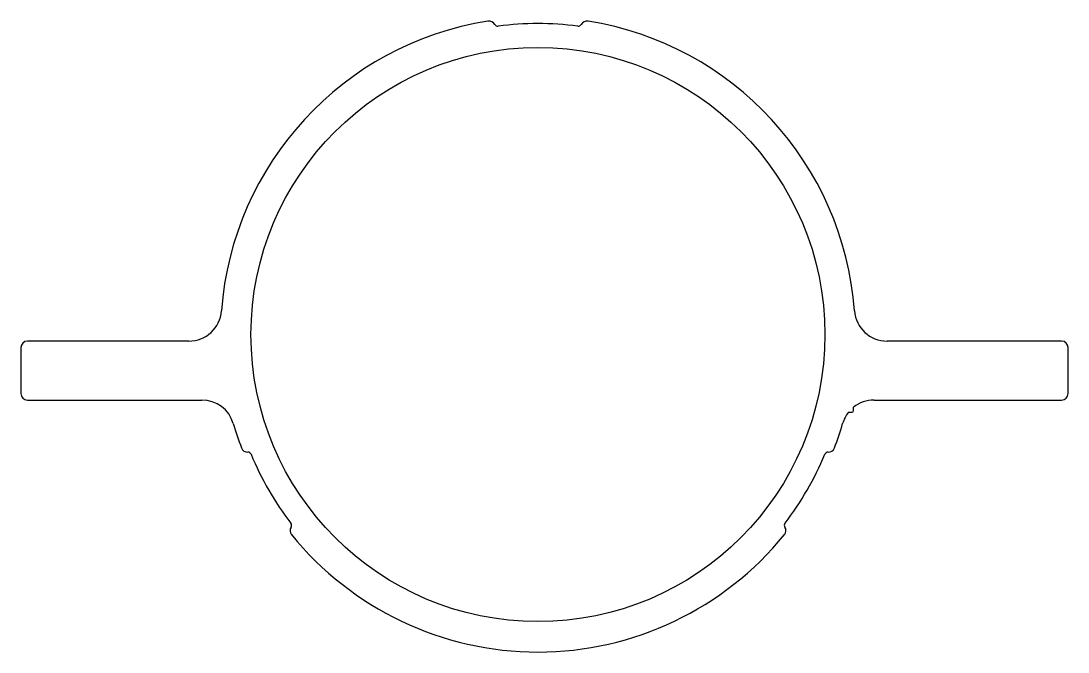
# Model space of a CAD drawing. Extents: x 8 to 168, y 5 to 101.
import ezdxf

# ---------------------------------------------------------------- set-up
doc = ezdxf.new("R2010")
doc.units = 0
doc.layers.get('0').update_dxf_attribs({"linetype": 'CONTINUOUS'})

msp = doc.modelspace()

# ---------------------------------------------------------------- linework, layer by layer
for p, q in [((33.96, 52.13), (9.31, 52.13)), ((167.31, 52.13), (140.66, 52.13)), ((8.31, 51.13), (8.31, 44.13)), ((168.31, 44.13), (168.31, 51.13)), ((9.31, 43.13), (35.95, 43.13)), ((135.53, 41.51), (135.53, 42.03)), ((138.66, 43.13), (167.31, 43.13)), ((134.76, 41.26), (135.28, 41.26))]:
    msp.add_line(p, q)
msp.add_circle((87.31, 53.13), 43.85)
for centre, radius, start, end in [((87.31, 53.13), 48.5, 99.0714, 175.7122), ((79.82, 100.03), 1, 27.6919, 99.0714), ((94.8, 100.03), 1, 80.9286, 152.3081), ((87.31, 53.13), 48.5, 4.2878, 80.9286), ((81.15, 100.73), 0.5, 207.6919, 277.3744), ((87.31, 53.13), 47.5, 82.6256, 97.3744), ((93.47, 100.73), 0.5, 262.6256, 332.3081), ((33.96, 57.13), 5, 270, 355.7122), ((140.66, 57.13), 5, 184.2878, 270), ((9.31, 51.13), 1, 90, 180), ((167.31, 51.13), 1, 0, 90), ((9.31, 44.13), 1, 180, 270), ((167.31, 44.13), 1, 270, 360), ((35.95, 38.13), 5, 16.2825, 90), ((138.66, 38.13), 5, 90, 128.7878), ((138.66, 38.13), 5, 141.2122, 163.7175), ((135.28, 41.51), 0.25, 270, 0), ((87.31, 53.13), 48.5, 196.2825, 200.9286), ((87.31, 53.13), 48.5, 339.0714, 343.7175), ((42.94, 36.16), 1, 200.9286, 272.3081), ((131.67, 36.16), 1, 267.6919, 339.0714), ((43, 34.66), 0.5, 22.6256, 92.3081), ((87.31, 53.13), 47.5, 202.6256, 217.3744), ((87.31, 53.13), 47.5, 322.6256, 337.3744), ((131.61, 34.66), 0.5, 87.6919, 157.3744), ((49.16, 23.99), 0.5, 327.6919, 37.3744), ((125.45, 23.99), 0.5, 142.6256, 212.3081), ((50.43, 23.19), 1, 147.6919, 219.0714), ((87.31, 53.13), 48.5, 219.0714, 320.9286), ((124.19, 23.19), 1, 320.9286, 32.3081)]:
    msp.add_arc(centre, radius, start, end)

doc.saveas('drawing.dxf')
